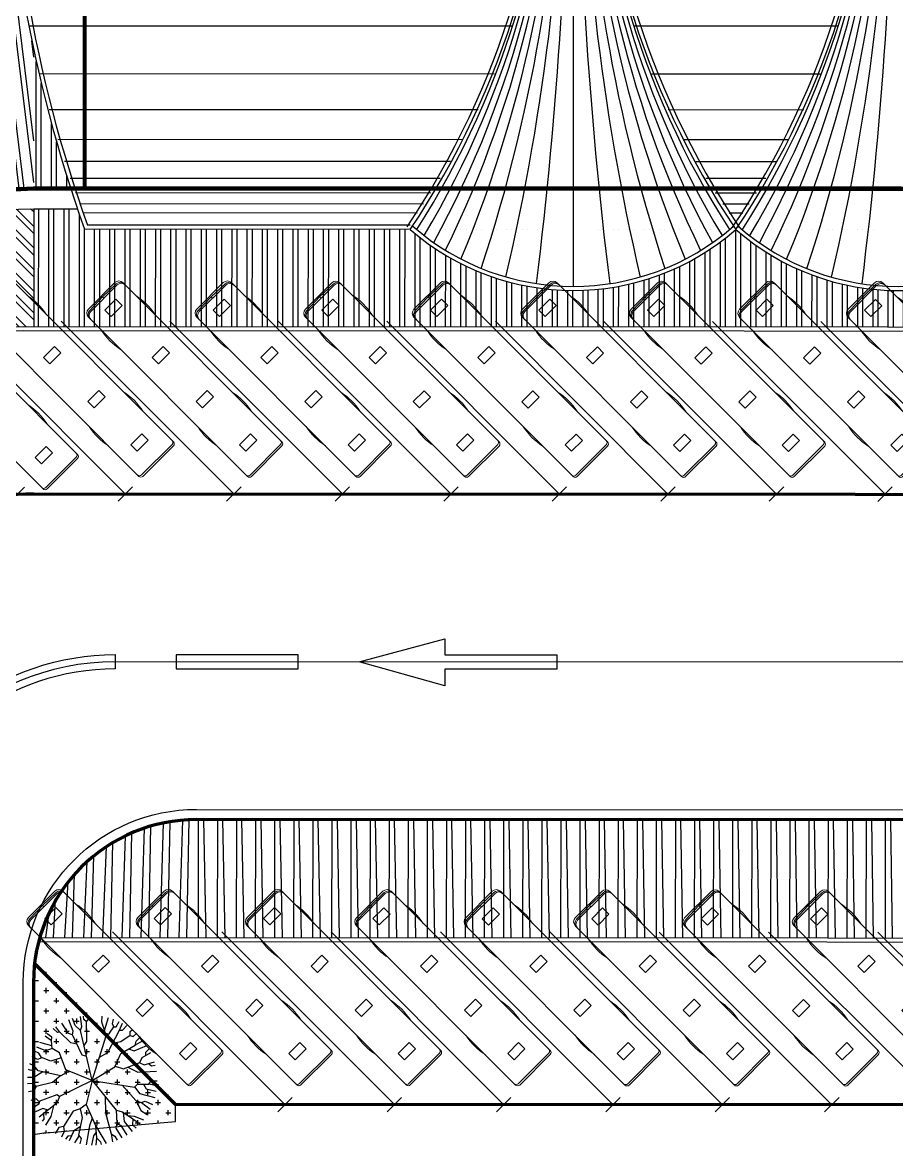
# Model space of a CAD drawing. Header units: millimetres. Extents: x -840588 to 786814, y -467537 to 194195.
# Drawn here: x 28376 to 71319, y -182970 to -127607 of the extents above; entities that cross this region are included whole.
import ezdxf

# ---------------------------------------------------------------- set-up
doc = ezdxf.new("R2010")
doc.units = ezdxf.units.MM
doc.header["$LTSCALE"] = 100
doc.header["$MEASUREMENT"] = 0
for name, color, linetype in [('1gt tim duong', 10, 'Continuous'), ('A-Glaz', 126, 'Continuous'), ('A-tree', 3, 'Continuous'), ('A-Wall', 7, 'Continuous'), ('A-Wall-Patt', 143, 'Continuous'), ('caycay', 96, 'Continuous'), ('ctrinh-mai 1', 16, 'Continuous'), ('ctrinh-mai 2', 24, 'Continuous'), ('gthong-phan lanxe', 9, 'Continuous'), ('gthong-viahe', 5, 'Continuous')]:
    doc.layers.add(name, color=color, linetype=linetype)
for name, color, linetype, lineweight in [('ct-bai xe', 95, 'Continuous', 100), ('ct-phan loxe', 95, 'Continuous', 15), ('ct-xebuyt', 148, 'Continuous', 13), ('ctrinh-chinh', 24, 'Continuous', 100), ('PV_X_Lo', 1, 'Continuous', 9), ('vtchitieu', 7, 'Continuous', 13)]:
    doc.layers.add(name, color=color, linetype=linetype, lineweight=lineweight)

# ---------------------------------------------------------------- blocks, each defined once
blk = doc.blocks.new('ARR-LT-T')
blk.add_lwpolyline([(-4.212694860529155, 1.13272828515619), (-4.212694860412739, 0.3499999998603016), (-9.712694860529155, 0.3500000003259629), (-9.71269486041274, -0.3500000000931323), (-4.212694860412739, -0.3500000000931323), (-4.212694860529155, -1.179037770954892), (0, 0)], close=True)
blk = doc.blocks.new('NGC')
at = {"layer": 'ctrinh-mai 1'}
h = blk.add_hatch(dxfattribs=at)
h.set_pattern_fill('ANSI32', color=256, scale=2.5, angle=45, style=0)
h.set_pattern_definition([(90, (-615851.498811431, -1205293.901811227), (-0.9375, 1.665334536937735e-16), []), (90, (-615851.1863114316, -1205293.589311228), (-0.9375, 1.665334536937735e-16), [])])
edge = h.paths.add_edge_path()
edge.add_arc((-74.49911981122568, -83.00125587265939), 8.00125212481251, 90.00015156528933, 164.0306915008742)
edge.add_line((-82.19159728009254, -80.79993218975142), (111.3999191576149, -80.79996159346774))
edge.add_line((111.3999191576149, -80.79996159346774), (111.4007904075552, -75.00009716139175))
edge.add_line((111.4007904075552, -75.00009716139175), (-74.49914097704459, -75.00000374787487))
at = {"layer": 'A-Wall', "ltscale": 5}
for points in [[(-82.99999104719609, -140.2000029955525), (-82.99997339188121, -82.99738899967633, -0.4141490446907213), (-74.49997536966112, -74.50000521237962), (111.9000263913767, -74.49818648933433)], [(-82.49996748543344, -140.2000029978808), (-82.49997536966112, -83.00000448711216, -0.4142399490899281), (-74.49997536966112, -75.00000352226198), (111.4000263953349, -75.00009695999324)]]:
    blk.add_lwpolyline(points, format="xyb", dxfattribs=at)
at = {"layer": 'A-Wall-Patt', "ltscale": 5}
for points in [[(-74.49914499733131, -75.00000374787487, 0.3419643184393151), (-82.24600476282649, -80.99993218970485), (111.3999376295833, -80.99993218970485), (111.4007904214086, -75.00000008870848), (-74.49997538409662, -75.00000353343785)], [(-74.49914097704459, -75.00000374787487, 0.3347435002210015), (-82.19159728009254, -80.79993218975142), (111.3999191576149, -80.79996159346774), (111.4007904075552, -75.00009716139175), (-74.49914097704459, -75.00000374787487)]]:
    blk.add_lwpolyline(points, format="xyb", dxfattribs=at)
blk = doc.blocks.new('htrgrr')
at = {"ltscale": 10}
for p, q in [((-903.0737704914063, 0), (903.0737704914063, 0)), ((-1180.942622951232, -11161.06557377055), (-1180.942622951232, -277.8688524590107)), ((0, -69.46721311472356), (-903.0737704914063, -92.62295081967022)), ((-903.0737704914063, -162.0901639343938), (903.0737704914063, -162.0901639345102)), ((0, -162.0901639345102), (0, -69.46721311472356)), ((0, -69.46721311472356), (903.0737704914063, -92.62295081967022)), ((1180.942622951232, -277.8688524590107), (1180.942622951232, -11161.06557377055)), ((1042.008196720853, -11207.37704918033), (-1042.008196720853, -11207.37704918033)), ((1042.008196720853, -11300), (-1042.008196720853, -11300))]:
    blk.add_line(p, q, dxfattribs=at)
for points in [[(375.2198343565688, -1027.67339785106), (375.2198343565688, -594.4204250621842), (-375.2198343565688, -594.4204250621842), (-375.2198343565688, -1027.67339785106)], [(375.2198343565688, -4272.293837453122), (375.2198343565688, -3839.040864664246), (-375.2198343565688, -3839.040864664246), (-375.2198343565688, -4272.293837453122)], [(375.2198343565688, -7285.274362727185), (375.2198343565688, -6852.021389938309), (-375.2198343565688, -6852.021389938309), (-375.2198343565688, -7285.274362727185)], [(375.2198343565688, -10244.59532106423), (375.2198343565688, -9811.342348275357), (-375.2198343565688, -9811.342348275357), (-375.2198343565688, -10244.59532106423)]]:
    blk.add_lwpolyline(points, close=True, dxfattribs=at)
for centre, radius, start, end in [((-903.0737704914063, -277.8688524590107), 277.8688524590164, 90, 180), ((903.0737704914063, -277.8688524590107), 277.8688524590164, 0, 90), ((-903.0737704914063, -370.4918032786809), 277.8688524590164, 90, 180), ((-903.0737704914063, -439.9590163934045), 277.8688524590164, 90, 180), ((903.0737704914063, -370.4918032786809), 277.8688524590164, 0, 90), ((903.0737704914063, -439.9590163935209), 277.8688524590164, 0, 90), ((1919.031762295403, -1817.725409836043), 3169.441598360655, 167.9819880926131, 192.0180119073869), ((-1919.031762295403, -1817.725409836043), 3169.441598360655, 347.981988092613, 12.01801190738696), ((1919.031762295403, -8417.110655737692), 3169.441598360655, 167.9819880926131, 192.0180119073869), ((-1919.031762295403, -8417.110655737692), 3169.441598360655, 347.981988092613, 12.01801190738696), ((-1042.008196720853, -11068.44262295077), 138.9344262295082, 180, 270), ((-1042.008196720853, -11161.06557377055), 138.9344262295082, 180, 270), ((1042.008196720853, -11068.44262295077), 138.9344262295082, 270, 0), ((1042.008196720853, -11161.06557377055), 138.9344262295082, 270, 0)]:
    blk.add_arc(centre, radius, start, end, dxfattribs=at)
blk = doc.blocks.new('plxe')
at = {"ltscale": 0.1}
for p, q in [((0, 0), (-8.485282087814994, 8.485282085835934)), ((-0.3535533662652597, -0.353553366381675), (0.3535533661488444, 0.3535533661488444))]:
    blk.add_line(p, q, dxfattribs=at)
blk = doc.blocks.new('CTR NHAGAHANHKHACH')
at = {"layer": 'ctrinh-mai 1'}
h = blk.add_hatch(dxfattribs=at)
h.set_pattern_fill('ANSI32', color=256, scale=2000, angle=90, style=0)
h.set_pattern_definition([(135.0000066701063, (-1403.526437938679, -388.7227437729016), (-0.5303301728177858, -0.5303300493406904), []), (135.0000066701063, (-1403.526437938679, -388.3691904074512), (-0.5303301728177858, -0.5303300493406904), [])])
edge = h.paths.add_edge_path()
edge.add_line((-112.5001788490918, -78.9999942604918), (-107.2001780025894, -78.9999942604918))
edge.add_ellipse((-83.00017404044047, -78.99999426491559), major_axis=(-24.20000396049408, 0.0002830087890295923), ratio=0.9999997671645842, start_angle=270.000671076676, end_angle=360.0006700395386, ccw=False)
edge.add_line((-83.00017447420396, -54.79999593738467), (-82.50017395394389, -54.79999592830427))
edge.add_line((-82.50017395394389, -54.79999592830427), (-82.50017393170856, -48.99999632802792))
edge.add_ellipse((-82.50017393170856, -78.9999942604918), major_axis=(-30.00000490986209, 0.00067176354498145), ratio=0.9999997671693944, start_angle=-89.99871702664363, end_angle=0.001282973953785701)
h = blk.add_hatch(dxfattribs=at)
h.set_pattern_fill('ANSI32', color=256, scale=2000, angle=45, style=0)
h.set_pattern_definition([(90, (-1403.526437938679, -75.527567447396), (-0.7500001229345798, 1.136868298865613e-16), []), (90, (-1403.276437898166, -75.27756746509112), (-0.7500001229345798, 1.136868298865613e-16), [])])
edge = h.paths.add_edge_path()
edge.add_ellipse((56.00012055353727, -40.83338349568658), major_axis=(12.1667434788113, 2.987861429378725e-05), ratio=0.9999997671610449, start_angle=228.8880176338259, end_angle=311.1113155484685, ccw=False)
edge.add_ellipse((40.0001179309329, -40.83336710021831), major_axis=(-12.16674347810469, 0.0001096347944974925), ratio=0.9999997671764076, start_angle=48.88867463092578, end_angle=131.1122405308192, ccw=False)
edge.add_ellipse((24.00011530832853, -40.83335070451722), major_axis=(-12.16674347754656, 0.0001580275278523597), ratio=0.9999997671785295, start_angle=48.88890252097241, end_angle=131.1124684225333, ccw=False)
edge.add_ellipse((8.0001126852585, -40.83333430881612), major_axis=(12.16674347690901, 0.0002101097370829603), ratio=0.9999997671658171, start_angle=228.8872187797133, end_angle=311.1107347871934, ccw=False)
edge.add_ellipse((-7.999892760650255, -40.83333430998027), major_axis=(-12.16674347797067, 0.000114831172031285), ratio=0.9999997671833366, start_angle=48.88864920780179, end_angle=131.1123325415313, ccw=False)
edge.add_ellipse((-23.99989255925175, -40.83330151671544), major_axis=(-12.16674347866065, 3.989530902319162e-05), ratio=0.9999997671667128, start_angle=48.888346212747024, end_angle=131.1118445677784, ccw=False)
edge.add_line((-31.99990326410625, -50.00005865702406), (-31.99992393364664, -50.00007669557817))
edge.add_line((-31.99992393364664, -50.00007669557817), (-31.99991124647204, -50.00009560817853))
edge.add_line((-31.99991124647204, -50.00009560817853), (-31.99992393364664, -50.00007669557817))
edge.add_ellipse((-39.99989518208895, -40.83328512101434), major_axis=(-12.16674347783368, 0.000141886420926299), ratio=0.9999997671730723, start_angle=48.88882650726828, end_angle=131.112263218777, ccw=False)
edge.add_line((-47.99990588740911, -50.0000422608573), (-47.99994043144397, -50.00007240776904))
edge.add_line((-47.99994043144397, -50.00007240776904), (-47.99991386930924, -50.00011200364679))
edge.add_line((-47.99991386930924, -50.00011200364679), (-47.99994043144397, -50.00007240776904))
edge.add_ellipse((-55.99989780492615, -40.83326872461475), major_axis=(12.16674347818109, 0.0001160731674557643), ratio=0.9999997671455912, start_angle=228.8879747133471, end_angle=311.11096170879205, ccw=False)
edge.add_line((-63.99985043494962, -50.00007654749788), (-79.99991995387245, -50.00006417534314))
edge.add_ellipse((-15.87454752076883, -27.00002189050429), major_axis=(-68.12236495586832, 0.6395163977930587), ratio=0.9999997723414148, start_angle=379.37830147853003, end_angle=380.2694090635225, ccw=False)
edge.add_line((-80.34986435214523, -48.99999632802792), (-82.50017393170856, -48.99999632802792))
edge.add_line((-82.50017393170856, -48.99999632802792), (-82.50017395394389, -54.79999592830427))
edge.add_line((-82.50017395394389, -54.79999592830427), (129.2998607627815, -54.79999209148809))
edge.add_line((129.2998607627815, -54.79999209148809), (129.2998607627815, -48.99999632802792))
edge.add_line((129.2998607627815, -48.99999632802792), (96.3500323316548, -48.99999632802792))
edge.add_ellipse((31.87468669109512, -26.999918470392), major_axis=(68.12457917754773, 0.3399446047079783), ratio=0.9999997699547839, start_angle=339.9825190667868, end_angle=340.8735811914609, ccw=False)
edge.add_line((96.00010457169265, -50.00001372862607), (80.00017010397278, -50.00010408833623))
edge.add_line((80.00017010397278, -50.00010408833623), (64.00006959657185, -50.00019444921054))
at = {"layer": 'ctrinh-mai 2'}
h = blk.add_hatch(dxfattribs=at)
h.set_pattern_fill('ANSI32', color=256, scale=2000, angle=232, style=0)
h.set_pattern_definition([(277.000001613645, (-1450.649471285753, -77.16347480681725), (0.7444097357492357, 0.09140200125462898), []), (277.000001613645, (-1450.867140523042, -77.44207866070792), (0.7444097357492357, 0.09140200125462898), [])])
edge = h.paths.add_edge_path()
edge.add_ellipse((-15.87454752076883, -27.00002189050429), major_axis=(68.12536194767496, 0.02530742787690782), ratio=0.9999997667477348, start_angle=189.444681098253, end_angle=192.0274749543831)
edge.add_line((-82.49913355021272, -41.22078218520619), (-82.49913355021272, -47.99999257712625))
edge.add_ellipse((-82.49811135116033, -78.99999042367563), major_axis=(-31.00000507967393, 0.0002637905986685655), ratio=0.9999997671808825, start_angle=-89.99762316890586, end_angle=-74.99769531522932)
edge.add_line((-90.52245272393338, -49.05654634907842), (-93.0588796158554, -39.59047385537997))
edge.add_ellipse((-82.49811135116033, -78.99999042367563), major_axis=(40.80000668870225, 4.672643194462046e-05), ratio=0.9999997671406801, start_angle=90.80627480689412, end_angle=105.0013148039422, ccw=False)
h = blk.add_hatch(dxfattribs=at)
h.set_pattern_fill('ANSI32', color=256, scale=2000, angle=45, style=0)
h.set_pattern_definition([(90, (-1450.649471285753, -77.16347480681725), (-0.7500001229345798, 1.136868298865613e-16), []), (90, (-1450.399471245124, -76.91347482427955), (-0.7500001229345798, 1.136868298865613e-16), [])])
edge = h.paths.add_edge_path()
edge.add_ellipse((-15.87454752076883, -27.00002189050429), major_axis=(68.12536546702115, 0.01268874046101941), ratio=0.9999997670238528, start_angle=192.0380877045345, end_angle=197.9434201922377)
edge.add_line((-80.6824683919549, -47.99999256012961), (-82.49913355021272, -47.99999256012961))
edge.add_line((-82.49913355021272, -47.99999256012961), (-82.49913355021272, -41.22078218520619))
at = {"layer": 'A-Glaz'}
blk.add_line((-79.75017346232198, -47.94999611470848), (-0.0005374584579840302, -47.94999616849236), dxfattribs=at)
blk.add_lwpolyline([(-0.0005374584579840302, -47.99999616504647), (-79.75017346232198, -47.99999611126259), (-79.75017346232198, -47.89999611815438), (-0.0005374584579840302, -47.89999617193826)], close=True, dxfattribs=at)
at = {"layer": 'A-Wall', "ltscale": 5}
for p, q in [((-63.99992178694811, -49.80007656128146), (-79.86378861812409, -49.800064294599)), ((-63.99992194154765, -50.00007654749788), (-79.99991995387245, -50.00006417534314))]:
    blk.add_line(p, q, dxfattribs=at)
blk.add_lwpolyline([(99.02244949119631, -38.49999394617043), (129.499860795564, -38.49999342462979), (129.499860795564, -54.99999207421206), (-83.00017447059508, -54.99999592360109, 0.4142135570674535), (-107.0001779698068, -78.9999942604918), (-107.0001779698068, -198.4999864439014), (-123.5001806743676, -198.4999867260922), (-123.5001807779772, -81.9999669068493)], format="xyb", dxfattribs=at)
for centre, radius, start, end in [((-15.87454752076883, -27.00002189050429), 68.12536664949774, 160.2684318126531, 199.7315408209887), ((-15.79777200974058, -27.00002040714025), 68.0021421276866, 160.4102052591953, 199.5897947408047), ((-55.99989780492615, -40.83326872461475), 12.16674347865907, 228.8881490435185, 311.1117329993923), ((-55.99989780492615, -40.83326872461475), 11.96674344587651, 228.8881490435185, 311.1117329993923), ((-39.99989518208895, -40.83328512101434), 12.16674347865907, 228.8881490435185, 311.1117329993923), ((-39.99989518208895, -40.83328512101434), 11.96674344587651, 228.8881490435185, 311.1117329993923)]:
    blk.add_arc(centre, radius, start, end, dxfattribs=at)
at = {"layer": 'A-Wall-Patt'}
blk.add_line((-55.99990793224424, -1.200029495405033), (-55.99990979349241, -52.8001405550167), dxfattribs=at)
blk.add_lwpolyline([(98.98788969183806, -38.69999393285252), (129.2998607627815, -38.69999341433868), (129.2998607627815, -54.79999209148809), (-83.00017447420396, -54.79999593738467, 0.4142135570674561), (-107.2001780025894, -78.9999942604918), (-107.2001780025894, -198.2999864611775), (-123.300180641585, -198.2999867366161), (-123.300180641585, -82.19996699434705), (-121.8001594383968, -82.19996699434705), (-121.8001594383968, -68.04228891991079)], format="xyb", dxfattribs=at)
at = {"layer": 'A-Wall-Patt', "ltscale": 5}
blk.add_lwpolyline([(-82.49915175477508, -47.99999256012961, 0.4142110528341972), (-113.4991568349069, -78.99972481233999), (-113.4991568349069, -78.99972481233999), (-113.5001790130045, -198.3000002924819), (-112.5001788490918, -198.2999986161012), (-112.5001788490918, -78.99999426607974, -0.4142135624275847), (-82.50017393170856, -48.99999632802792), (-80.34986435214523, -48.99999632802792)], format="xyb", dxfattribs=at)
blk.add_lwpolyline([(-80.6824683919549, -47.99999256012961), (-82.49915175477508, -47.99999256012961)], dxfattribs=at)
blk.add_lwpolyline([(-80.6824683919549, -47.99999256012961), (-82.49915175477508, -47.99999256012961)], dxfattribs=at)
at = {"layer": 'A-Wall-Patt'}
for centre, radius, start, end in [((-98.28748630301561, -27.00008363788947), 41.08757736474461, 326.1610257730148, 33.83897422698514), ((-98.2858442744473, -27.00008363788947), 41.28593536895178, 326.1450754072538, 33.85490979674184), ((-13.71398439293262, -27.0000613653101), 41.28592418448938, 146.1450458189609, 213.8549245927462), ((-13.71234236529563, -27.0000613653101), 41.08756617934939, 146.160992466331, 213.8389742269851), ((-82.28748368017841, -27.00006724125706), 41.08757736474461, 326.1610257730148, 33.83897422698514), ((-82.2858416516101, -27.00006724125706), 41.28593536895102, 326.1450754072538, 33.85490979674184)]:
    blk.add_arc(centre, radius, start, end, dxfattribs=at)
at = {"layer": 'ctrinh-mai 1'}
for p, q in [((-58.98994151130319, -40.01738722249866), (-82.72357918974012, -40.01741084875539)), ((-42.98993888846599, -40.01738784811459), (-53.00983867899049, -40.01739782257937)), ((-59.86980084492825, -42.36777240782976), (-82.2080796736991, -42.36779464501888)), ((-43.86979822209105, -42.3677730334457), (-52.12996868474875, -42.36778125632554)), ((-60.66131201607641, -44.13056142791174), (-81.75225891009904, -44.13058242341504)), ((-44.66130939323921, -44.13056205352768), (-51.33844912180211, -44.13056870060973)), ((-61.4140176869696, -45.59955237060785), (-81.32591981056612, -45.59957219241187)), ((-45.4140150641324, -45.59955299622379), (-50.58573612372857, -45.59955814457498)), ((-62.02158358984161, -46.67320456891321), (-80.9869760191068, -46.67322344845161)), ((-46.02158096700441, -46.67320519452915), (-49.97816463024355, -46.67320913332514)), ((-62.52539372094907, -47.50122491410002), (-80.70949669950642, -47.50124301575124)), ((-46.52539109811187, -47.50122553971596), (-49.47435002715793, -47.50122847524472)), ((-62.98568699951284, -48.215033066459), (-80.458869684604, -48.2150504605379)), ((-46.98568437667564, -48.21503369207494), (-49.01405276532751, -48.21503571118228)), ((-82.50017393170856, -48.99999632802792), (-82.50017395394389, -54.79999592830427)), ((-63.35234496602789, -48.75752533366904), (-80.2612244405318, -48.75754216592759)), ((-63.66165205580182, -49.19866477884352), (-80.09588745073415, -49.1986811386887)), ((-47.35234234319068, -48.75752595928498), (-48.64739168260712, -48.75752724846825)), ((-47.66164943296462, -49.19866540445946), (-48.33808199665509, -49.19866607780568))]:
    blk.add_line(p, q, dxfattribs=at)
for centre, radius, start, end in [((152.0763868946815, -27.00000686920248), 207.8666686997702, 172.9079765427369, 187.0920226373833), ((55.69110155198723, -27.00000345730223), 111.3127568715438, 166.8435091061517, 193.1564893730057), ((24.05780042498372, -27.00000545592047), 79.54627806755582, 161.74627173705, 198.2537155924842), ((8.197106463601813, -27.00000441796146), 63.58139995746567, 157.3773136004535, 202.622671527261), ((-0.6144971395842731, -27.00000387430191), 54.67849909471922, 153.9331753814277, 206.0668097091487), ((-5.901603179052472, -27.00000357162207), 49.29262250583042, 151.3325030329366, 208.6674820542986), ((-9.725661730510183, -27.00000336696394), 45.39384682653359, 149.1141806198592, 210.8858193801408), ((-12.40113300038502, -27.00000323518179), 42.65337291763785, 147.3560029501364, 212.6439970498636)]:
    blk.add_arc(centre, radius, start, end, dxfattribs=at)
at = {"layer": 'ctrinh-mai 2'}
blk.add_lwpolyline([(-121.8001594383968, -78.9999949329067), (-113.4991568372352, -78.99999479064718), (-113.4991568349069, -78.99972481233999, -0.4142110528315266), (-82.49915175477508, -47.99999256012961), (-80.6824683919549, -47.99999256012961)], format="xyb", dxfattribs=at)
for centre, radius, start, end in [((-264.0762157540303, -26.9998951384332), 207.8666686997661, 352.9079500600616, 7.091996154707958), ((-248.0762131311931, -26.99989576404914), 207.8666686997675, 352.9079500600616, 7.091996154707958), ((-136.0576292843325, -26.99996239691973), 79.5462780675546, 341.7462569720801, 18.25370084436168), ((-167.690930411336, -26.99994344031438), 111.3127568715424, 346.8434831318797, 13.15646338422535), ((-120.0576266614953, -26.99996302253567), 79.5462780675546, 341.7462569720801, 18.25370084436168), ((-151.6909277884988, -26.99994406593032), 111.3127568715433, 346.8434831318797, 13.15646338422535), ((-120.1969353229506, -26.99996985285543), 63.58139995746487, 337.3772987158541, 22.62264432964488), ((-104.1969327001134, -26.99997047847137), 63.58139995746487, 337.3772987158541, 22.62264432964488), ((-111.3853317197645, -26.99997402308509), 54.67849909471766, 333.93316045709, 26.06678281375371), ((-95.38532909692731, -26.99997464870103), 54.6784990947185, 333.93316045709, 26.06678281375371), ((-102.2741671288386, -26.9999783844687), 45.39384682653277, 329.1141623240839, 30.88578963034018), ((-106.0982256802963, -26.99997654673643), 49.2926225058298, 331.3324881318768, 28.66746395924032), ((-86.2741645060014, -26.99997901008464), 45.39384682653277, 329.1141623240839, 30.88578963034018), ((-90.09822305757552, -26.99997717235237), 49.29262250582899, 331.3324881318768, 28.66746395924032), ((-99.59869585896377, -26.9999796806369), 42.65337291763693, 327.3559845252107, 32.64396739020358), ((-83.59869323612656, -26.99998030625284), 42.65337291763693, 327.3559845252107, 32.64396739020358)]:
    blk.add_arc(centre, radius, start, end, dxfattribs=at)
blk = doc.blocks.new('A$C537F0C63')
at = {"layer": 'caycay'}
for p, q in [((3.910690972326847, 11.37062830588184), (3.788839569944685, 11.81686011959391)), ((4.712688563198753, 10.80137484274019), (4.265887160996499, 11.99052643422328)), ((4.906208114261972, 11.58543264324908), (4.852080984670465, 12.1454581428552)), ((6.159981289129064, 11.93632074141715), (6.202302373265411, 12.27858844433285)), ((6.353129947037814, 11.71136866716915), (6.159981289129064, 11.93632074141715)), ((6.353129947037814, 11.71136866716915), (6.605483960749552, 11.93623077391385)), ((6.605483960749552, 11.93623077391385), (6.617402898351429, 12.259334795428)), ((6.826178093167982, 11.29693891192437), (6.890286666319298, 12.23129105439875)), ((7.441234408583114, 11.42699881628141), (7.651727496751846, 12.08642798159781)), ((7.68363426896758, 10.90806475621866), (8.019816777752567, 11.97964079065423)), ((2.272467924871307, 10.54832825371341), (2.042717878081021, 10.72445268446245)), ((3.003826198455499, 10.71583942823054), (2.568862697771692, 11.14364282684619)), ((3.269952949845901, 10.73353164103173), (2.956771443390608, 11.39790803732103)), ((3.269952949845901, 10.73353164103173), (3.003826198455499, 10.71583942823054)), ((4.50370063718583, 8.70506324478265), (3.269952949845901, 10.73353164103173)), ((3.573577700022724, 11.08070473705084), (3.272457403527369, 11.57568824168993)), ((3.810128005825391, 11.09643069598314), (3.573577700022724, 11.08070473705084)), ((3.810128005825391, 11.09643069598314), (3.910690972326847, 11.37062830588184)), ((4.235841180721764, 10.50048805131519), (3.810128005825391, 11.09643069598314)), ((4.577421300939022, 10.28284407086176), (4.712688563198753, 10.80137484274019)), ((4.700099824054632, 10.83487223221164), (4.906208114261972, 11.58543264324908)), ((6.125898059370229, 6.139521315279126), (6.970036149243242, 10.92007571294744)), ((6.447514687970397, 9.84495994712779), (6.353129947037814, 11.71136866716915)), ((6.970036149243242, 10.92007571294744), (6.826178093167982, 11.29693891192437)), ((6.970036149243242, 10.92007571294744), (7.441234408583114, 11.42699881628141)), ((7.76638461697803, 10.55685856171476), (7.68363426896758, 10.90806475621866)), ((7.76638461697803, 10.55685856171476), (8.113333231842262, 10.69883864084841)), ((7.965382829468581, 9.797246468468074), (8.933407776050444, 10.87226001470481)), ((8.113333231842262, 10.69883864084841), (8.712313031195663, 11.70768604843033)), ((8.933407776050444, 10.87226001470481), (9.272947348141315, 11.41112699440055)), ((8.933407776050444, 10.87226001470481), (9.171925964052207, 10.85838502353727)), ((9.171925964052207, 10.85838502353727), (9.537986088387697, 11.24360011898898)), ((9.733678942880942, 10.44985240105962), (10.13871553562058, 10.78615722681207)), ((1.920139873705921, 9.225739964920649), (1.087115961723612, 9.647311538588838)), ((1.76967368680198, 9.623145921275864), (1.343038968556357, 9.988975225947797)), ((2.008257406407211, 10.05514116568156), (1.666088850062806, 10.35901247844595)), ((1.883955297300417, 9.24431646832818), (1.76967368680198, 9.623145921275864)), ((2.310344671936036, 10.1849830326064), (2.008257406407211, 10.05514116568156)), ((2.296077634156973, 10.19319036591696), (2.272467924871307, 10.54832825371341)), ((3.222511420288356, 9.660279909650853), (2.296077634156973, 10.19319036591696)), ((3.993460937123018, 9.543984048803395), (3.222511420288356, 9.660279909650853)), ((4.592421611992904, 10.24268936957378), (4.235841180721764, 10.50048805131519)), ((6.125898059370229, 6.139521315279126), (4.577421300939022, 10.28284407086176)), ((6.717420145090728, 9.489459469132271), (6.447514687970397, 9.84495994712779)), ((6.948042777010414, 8.570320168466424), (7.76638461697803, 10.55685856171476)), ((7.392351211692585, 9.648875252361904), (7.965382829468581, 9.797246468468074)), ((9.786865097747068, 10.09668076723392), (9.733678942880942, 10.44985240105962)), ((9.745379681935447, 9.38050785887026), (9.786865097747068, 10.09668076723392)), ((9.759203255198372, 9.619244142235402), (10.88575250038048, 10.01737219720235)), ((9.786865097747068, 10.09668076723392), (10.35685576614924, 10.5884511891054)), ((0.9218848354175861, 8.526406249260617), (0.5914981488203921, 8.797440291094972)), ((2.008086131005257, 8.717519836023712), (0.7635036424217105, 9.129316388596635)), ((3.267708861298161, 8.533747915149434), (1.883955297300417, 9.24431646832818)), ((2.5351559760893, 8.909919010715385), (2.008086131005257, 8.717519836023712)), ((5.316408449507435, 8.305498213470855), (4.50370063718583, 8.70506324478265)), ((6.527199968382774, 8.412167402177147), (6.948042777010414, 8.570320168466424)), ((8.578119715861249, 7.281614840641851), (9.092822924165375, 8.921003827472305)), ((9.092822924165375, 8.921003827472305), (9.745379681935447, 9.38050785887026)), ((9.745379681935447, 9.38050785887026), (10.35249974897306, 9.183089075660973)), ((9.944313991869421, 8.175001025898382), (10.80974500087541, 8.559510920527828)), ((10.35249974897306, 9.183089075660973), (11.20201209581137, 9.59306054910121)), ((10.79366673980257, 8.552387381641893), (11.20595707066968, 8.407509828190086)), ((10.80974500087541, 8.559510920527828), (11.04832709143011, 8.991530669089116)), ((11.04832709143011, 8.991530669089116), (11.44374410946693, 9.207825855861302)), ((11.20595707066968, 8.407509828190086), (11.70062178621083, 8.711759320220153)), ((1.12084364940165, 7.320901045324717), (0.1511815814883448, 7.552586191002774)), ((1.280611972542829, 8.044912836274307), (0.444487546075834, 8.466659778718167)), ((0.9357337090696092, 8.218872061683214), (0.9218848354175861, 8.526406249260617)), ((1.541375211712875, 7.549264594850683), (1.12084364940165, 7.320901045324717)), ((1.521030883770436, 7.555591163691133), (1.280611972542829, 8.044912836274307)), ((3.097987199351337, 7.065927705370996), (1.521030883770436, 7.555591163691133)), ((3.914115354094974, 7.298525660517043), (3.267708861298161, 8.533747915149434)), ((8.94424461397648, 8.447760988721711), (9.944313991869421, 8.175001025898382)), ((11.18806748264615, 7.336222721740342), (11.54099752982074, 7.835271000905777)), ((11.33254625860354, 7.540524095533328), (11.89576276779189, 7.413002362918633)), ((11.54099752982074, 7.835271000905777), (11.95948603860597, 8.053456869412912)), ((11.89576276779189, 7.413002362918633), (12.11310363743178, 7.4986918541872)), ((1.757476259455871, 6.679553776459215), (0.00855774800220388, 6.661205396139849)), ((0.4466466944213607, 7.186909447627841), (0.08666564667146304, 7.2448509023925)), ((0.7097976248769555, 7.419110072511103), (0.4466466944213607, 7.186909447627841)), ((2.703754449681583, 7.188340914177388), (1.757476259455871, 6.679553776459215)), ((3.884867362274235, 7.354371150599036), (3.097987199351337, 7.065927705370996)), ((6.125898059370229, 6.139521315279126), (3.914115354094974, 7.298525660517043)), ((6.125898059370229, 6.139521315279126), (8.578119715861249, 7.281614840641851)), ((8.279060999553622, 7.142313947006187), (9.0886019582249, 6.750771228889789)), ((9.075402950122225, 6.757166716884967), (9.900688603102026, 6.150819989943557)), ((9.0886019582249, 6.750771228889789), (11.18806748264615, 7.336222721740342)), ((10.77352595946286, 7.220637597380119), (11.64532254343067, 6.712682137225784)), ((11.64532254343067, 6.712682137225784), (12.23443119234435, 6.755833524115587)), ((0.5706603464168438, 5.768348654561123), (-1.699427230050787e-06, 5.730386201154033)), ((0.7806298194373085, 5.506956316930882), (0.04189879572368227, 5.315400935116486)), ((0.7973220304920687, 5.486148682266503), (0.5706603464168438, 5.768348654561123)), ((1.863759347223095, 5.527326392111718), (0.7973220304920687, 5.486148682266503)), ((1.301357276712224, 5.505615774418402), (1.063396316407307, 5.057959221958299)), ((2.179125049486174, 5.25103580450741), (1.863759347223095, 5.527326392111718)), ((3.339595652047137, 5.512285084278119), (2.113923366072413, 3.99826194187699)), ((6.125898059370229, 6.139521315279126), (2.179125049486174, 5.25103580450741)), ((6.125898059370229, 6.139521315279126), (4.039744528603478, 3.175083687405277)), ((6.125898059370229, 6.139521315279126), (9.309124815248651, 4.773858037136961)), ((6.125898059370229, 6.139521315279126), (6.842971201978798, 3.89649221743457)), ((9.900688603102026, 6.150819989943557), (11.46386237296974, 5.868288854795537)), ((11.46386237296974, 5.868288854795537), (11.83055046181835, 6.160203181647375)), ((11.46386237296974, 5.868288854795537), (11.72795570972085, 5.469711782065133)), ((11.72795570972085, 5.469711782065133), (12.21933158095999, 5.388423248077743)), ((11.83055046181835, 6.160203181647375), (12.26543294043586, 6.154373944329564)), ((1.063396316407307, 5.057959221958299), (0.1397583337929973, 4.775609911099309)), ((1.715808944849414, 4.625734219735023), (0.307439249689196, 4.179975674378511)), ((2.147618291040999, 5.278660692089034), (1.715808944849414, 4.625734219735023)), ((4.993965494963049, 4.531040710644447), (5.060837633816845, 3.005173691082746)), ((9.309124815248651, 4.773858037136961), (9.56344752651421, 4.969106941811333)), ((9.309124815248651, 4.773858037136961), (9.616567334425781, 4.170077324375598)), ((9.56344752651421, 4.969106941811333), (11.29217119894747, 4.430094099112466)), ((11.22320598487931, 4.451586098773987), (11.30987888816526, 4.16373455730718)), ((11.29217119894747, 4.430094099112466), (11.5425597731919, 4.68452039962358)), ((11.5425597731919, 4.68452039962358), (12.06343262891096, 4.577516196506622)), ((1.230773230763589, 3.880098522535263), (0.5654086178583384, 3.53661498738802)), ((1.603983964610961, 3.791791144500166), (0.7979776640349883, 3.08873558965206)), ((1.623038097397512, 3.787286263777787), (1.230773230763589, 3.880098522535263)), ((2.113923366072413, 3.99826194187699), (1.623038097397512, 3.787286263777787)), ((2.086705644269387, 3.98654600703594), (1.703781163858366, 3.019787908731814)), ((6.842971201978798, 3.89649221743457), (6.058139944627328, 1.852742682112876)), ((6.842971201978798, 3.89649221743457), (7.432333557888342, 3.519514546744176)), ((7.432333557888342, 3.519514546744176), (7.280434323314694, 2.677135711990559)), ((7.432333557888342, 3.519514546744176), (8.098582012036786, 3.326026642433135)), ((8.098582012036786, 3.326026642433135), (9.111636380646814, 1.936837856093916)), ((9.616567334425781, 4.170077324375598), (11.35931998142405, 2.929313197353622)), ((9.93769863442867, 3.941450450896809), (10.23341044859262, 2.932877378403646)), ((10.47633774106362, 3.557950291473389), (10.95106070157999, 3.753440934466198)), ((10.9181057199894, 3.243447097807802), (10.92924841445711, 2.741344290425332)), ((10.95106070157999, 3.753440934466198), (11.66045975862653, 3.481945362666011)), ((11.30987888816526, 4.16373455730718), (11.83210555871847, 3.873839490315731)), ((1.703781163858366, 3.019787908731814), (1.11193678613563, 2.596291564444982)), ((2.360128743846872, 2.528373258541251), (1.492859571077133, 2.110982061632967)), ((2.496129963798012, 2.269877917915437), (1.822411499113514, 1.760689831018681)), ((2.952599385069334, 2.620357636184053), (2.360128743846872, 2.528373258541251)), ((3.428623164742021, 2.985834134982724), (2.496129963798012, 2.269877917915437)), ((2.496129963798012, 2.269877917915437), (2.56307497484886, 1.709560079856601)), ((3.369906157186051, 2.940729452180676), (3.339813401926222, 2.088173656051367)), ((4.039744528603478, 3.175083687405277), (3.428623164742021, 2.985834134982724)), ((4.039744528603478, 3.175083687405277), (4.031693542077846, 1.955804082903342)), ((5.060837633816845, 3.005173691082746), (4.630837960547069, 0.98501350143124)), ((6.328418276112643, 2.556572256453364), (6.621925523577374, 1.860491597191867)), ((7.280434323314694, 2.677135711990559), (7.715867288097797, 1.041460912816547)), ((10.23341044859262, 2.932877378403646), (10.78588893792767, 2.142211417256476)), ((10.92924841445711, 2.741344290425332), (11.10547083382698, 2.548124503166036)), ((2.56307497484886, 1.709560079856601), (2.246554855188151, 1.380875038601516)), ((3.339813401926222, 2.088173656051367), (2.637745125197398, 1.087092649082479)), ((3.661068871806492, 1.723103908010671), (3.151986367873178, 0.7683009200591187)), ((4.151889424236288, 1.488197098566161), (3.632459803578968, 0.5291005140024936)), ((4.031693542077846, 1.955804082903342), (3.661068871806492, 1.723103908010671)), ((4.029956023412524, 1.954728688528121), (4.151889424236288, 1.488197098566161)), ((6.058139944627328, 1.852742682112876), (5.148106664306397, 0.07830981133520254)), ((6.058139944627328, 1.852742682112876), (6.046166258151061, 0.6926535401726142)), ((6.051426148278551, 1.202184490222862), (6.300487340380641, 0.8879269488934369)), ((6.621925523577374, 1.860491597191867), (7.04603830007909, 0.06930147462480818)), ((7.510773716396216, 1.811866424770415), (8.13382774245838, 1.455661724790843)), ((8.13382774245838, 1.455661724790843), (8.63363335412214, 0.5354539643340104)), ((9.111636380646814, 1.936837856093916), (9.05441034496107, 1.457435791671742)), ((9.05441034496107, 1.457435791671742), (9.356284565004898, 0.9185323608435283)), ((9.108831235360412, 1.913318816441461), (9.563043515889149, 1.847932786524325)), ((9.563043515889149, 1.847932786524325), (9.928087916650838, 1.318988235496363)), ((4.291746997165319, 0.7246533119759988), (4.111621739852126, 0.339800697278406)), ((4.630837960547069, 0.98501350143124), (4.291746997165319, 0.7246533119759988)), ((4.630837960547069, 0.98501350143124), (4.553144487388636, 0.2048409433373308)), ((5.687346443359274, 0.2823844214362907), (5.63783512871305, 0.01939518188373768)), ((6.046166258151061, 0.6926535401726142), (5.687346443359274, 0.2823844214362907)), ((6.032371784920542, 0.6769075088304817), (6.148760987558489, 2.060398401226848e-06)), ((6.300487340380641, 0.8879269488934369), (6.566832978940511, 0.01583402863980155)), ((7.715867288097797, 1.041460912816547), (7.500958808541327, 0.7001980161367101)), ((7.500958808541327, 0.7001980161367101), (7.660945140349213, 0.1949458228082221)), ((7.68101589476646, 0.9861165687689208), (8.13231261911642, 0.3370629204364377)), ((8.374018521320977, 1.013457626351737), (8.758654683351779, 0.9918956518486084)), ((8.758654683351779, 0.9918956518486084), (8.994797214174469, 0.7114704464074748))]:
    blk.add_line(p, q, dxfattribs=at)

msp = doc.modelspace()

# ---------------------------------------------------------------- hatches: boundary and pattern name
at = {"layer": 'A-tree'}
h = msp.add_hatch(dxfattribs=at)
h.set_pattern_fill('CROSS', color=256, scale=2000.000000000001, angle=-0.02274081717208486, style=0)
h.set_pattern_definition([(359.9772591828279, (-616218387.063027, -1205141167.613114), (500.1984116790877, 499.8015095552614), [250.0000000000001, -750.0000000000002]), (89.97725918282791, (-616218262.1126497, -1205141292.662717), (-499.8015095552612, 500.1984116790877), [250.0000000000001, -750.0000000000002])])
edge = h.paths.add_edge_path(flags=0)
edge.add_ellipse((36913.68829200821, -174763.5734484547), major_axis=(5658.844478694774, 5654.354245740101), ratio=0.99999999963736, start_angle=128.3111893397071, end_angle=135.002584318603)
edge.add_line((28914.04863704661, -174760.7591984321), (28911.08587588928, -182228.0662686079))
edge.add_ellipse((30906.61598227229, -195579.7651585549), major_axis=(-9542.152057874373, 9549.729666875619), ratio=0.9999999981695592, start_angle=319.99999995838806, end_angle=323.52318292291875, ccw=False)
edge.add_line((29735.35132294948, -182130.6706630201), (35897.92360495535, -181593.9800246832))
edge.add_line((35897.92360495531, -181593.9800246833), (35898.250475973, -180763.5321651506))
edge.add_line((35898.25047597302, -180763.5321651506), (28968.86881810697, -173828.6477525307))

# ---------------------------------------------------------------- linework, layer by layer
at = {"layer": '1gt tim duong', "ltscale": 3}
msp.add_lwpolyline([(246454.400027983, -66847.09196117643), (246425.0209092669, -147097.086621485, -0.4142135623730961), (234420.2590289689, -159092.3228508112), (32920.27490432195, -159012.3470728619, 0.4142064932108432), (20915.51314247041, -171007.2936739302), (20874.94589450124, -267257.574719803, 0.4140742080502406), (32872.54742032308, -279262.3376010582), (45761.38681335116, -279267.4536820689)], format="xyb", dxfattribs=at)
at = {"layer": 'A-tree'}
for p, q in [((35898.25047620585, -180763.5321651507), (28968.86881822349, -173828.6477522978)), ((28914.0486371631, -174760.7591981992), (28911.08587600579, -182228.0662683751)), ((35897.92360495542, -181593.9800244504), (35898.25047620585, -180763.5321651507)), ((29735.35132294957, -182130.6706627873), (35897.92360495542, -181593.9800244504))]:
    msp.add_line(p, q, dxfattribs=at)
msp.add_arc((36913.68829165887, -174763.5734486874), 7999.640149539706, 173.2884485259814, 179.9798435022821, dxfattribs=at)
at = {"layer": 'A-tree', "extrusion": (0, 0, -1)}
msp.add_arc((-30906.61598122446, -195579.7651587873), 13500.0001355547, 81.49955785263755, 85.02274081427218, dxfattribs=at)
at = {"layer": 'ct-bai xe'}
msp.add_lwpolyline([(12874.80420931474, -275754.3992729884), (12918.05516783909, -166754.4163890365, -0.414213588360738), (28924.40408937953, -150760.7664109783), (230757.7167792653, -150840.8710926167)], format="xyb", dxfattribs=at)
msp.add_lwpolyline([(222811.6537162439, -180837.7187524283), (35898.25329524733, -180763.5349867802), (28968.86881833991, -173828.6477522979)], dxfattribs=at)
at = {"layer": 'ctrinh-chinh', "const_width": 200.0000000000001}
msp.add_lwpolyline([(159196.37608302, -93827.58881637179), (159196.9773909427, -92312.58589946), (183696.9849625365, -92322.31000526485), (183694.3955829653, -98822.30943596024), (207443.8362634695, -98831.76767112825), (207429.4890560776, -135831.7952111602), (31429.50399045181, -135761.7641162959), (31444.19710237486, -98761.86649429658), (39194.40660407517, -98764.95616948773), (39196.98701604681, -92264.9576446696), (63696.98505462342, -92274.68174669078), (63696.38975061705, -93774.5577205073), (159196.3820874664, -93812.46053799288)], dxfattribs=at)
msp.add_lwpolyline([(-2082.798333568903, -166748.4530510591), (-2082.798333568903, -166748.4530510591, -0.4141902830902783), (28930.52539091284, -135760.7560275298), (31429.50399056822, -135761.764116296), (31434.86253984358, -122261.7521387012), (-10565.14874877909, -122245.0835328904), (-10629.63153928591, -284743.6209818143), (-2129.621237556929, -284747.4920445436), (-2082.798333568903, -166748.4530510591)], format="xyb", dxfattribs=at)
at = {"layer": 'ctrinh-chinh'}
msp.add_lwpolyline([(31434.86117254573, -122261.7521381585), (-10565.14874826741, -122245.0822437072), (-10570.50692792185, -135745.0836565246), (31429.5029928913, -135761.7535509759)], close=True, dxfattribs=at)
at = {"layer": 'ctrinh-chinh', "ltscale": 5}
msp.add_lwpolyline([(28914.03830911912, -174760.3981969107), (28908.49398239602, -188760.8050745065), (222808.4784787227, -188837.7698493518), (222817.2146059964, -166837.7180128193), (36916.85290376567, -166763.9337504788, 0.198912383078402), (31259.32325284552, -169104.729143569, 0.1989123516830023), (28914.03830911912, -174760.3981969107, 1.00000000005821)], format="xyb", dxfattribs=at)
at = {"layer": 'gthong-phan lanxe', "ltscale": 8}
msp.add_lwpolyline([(25383.70654376222, -161224.557840219, -0.1655593468479868), (32920.41394614143, -158662.0203574772), (32920.13611465467, -159362.0203025275, 0.1655593468405447), (25810.61050857812, -161779.3127456268), (25383.70654376231, -161224.5578399861)], format="xyb", dxfattribs=at)
msp.add_lwpolyline([(35920.13587835763, -159363.2110091318), (41920.13540576372, -159365.5924218748), (41920.41323725038, -158665.5924770574), (35920.41370984427, -158663.2110643144)], close=True, dxfattribs=at)
at = {"layer": 'gthong-viahe', "ltscale": 5}
msp.add_lwpolyline([(28968.86881822349, -173828.6477522978, 0.02920501755167522), (28914.04863693019, -174760.7591984319), (28911.08587588927, -182228.0662686078, -0.01537399691730927), (29735.35132062108, -182130.6706632519), (35897.92360472248, -181593.9800246831), (35898.25321006522, -180763.5349012975)], format="xyb", close=True, dxfattribs=at)
at = {"layer": 'PV_X_Lo', "ltscale": 5}
msp.add_lwpolyline([(251929.5361485003, -135849.3071424665, 200.0000000000001, 200.0000000000001, 0), (251948.9843734553, -86849.257495643, 200.0000000000001, 200.0000000000001, 0), (-10546.99387151649, -86745.07227617553, 200.0000000000001, 200.0000000000001, 0), (-10566.44278478597, -135745.0684161443, 0, 0, 0), (251929.5361485003, -135849.3071424665, 0, 0, 0)], format="xyseb", dxfattribs=at)
msp.add_lwpolyline([(-10570.50687050638, -135745.1006112762, 0, 0, 0), (251429.4857077053, -135849.1255250493, 200.0000000000001, 200.0000000000001, 0), (251930.3406639612, -135849.3412711209, 200.0000000000001, 200.0000000000001, 0), (251909.3035764846, -188849.2838388155, 0, 0, 0), (28908.49398239602, -188760.8050745065, 0, 0, 0), (28871.41829101825, -284260.7500107553, 200.0000000000001, 200.0000000000001, 0), (28871.20244552271, -284760.7344362934, 200.0000000000001, 200.0000000000001, 0), (-10629.66267503871, -284745.0564577992, 200.0000000000001, 200.0000000000001, 0)], format="xyseb", close=True, dxfattribs=at)

# ---------------------------------------------------------------- block references
at = {"layer": 'A-Wall-Patt', "xscale": 1000.000000000001, "yscale": 1000.000000000001, "zscale": 1000.000000000001, "rotation": 359.9772591828279}
msp.add_blockref('NGC', (111446.9499236124, -91793.50548506757), dxfattribs=at)
at = {"layer": 'caycay', "extrusion": (-1.849088780389791e-06, -5.240423503569551e-08, 0.9999999999982891), "xscale": -518.4000000042536, "yscale": 518.3999999426321, "zscale": 518.4000000000002, "rotation": 3.269462154405618}
msp.add_blockref('A$C537F0C63', (35156.6015994625, -182570.8095782785, -0.048601620424828), dxfattribs=at)
at = {"layer": 'ct-phan loxe', "xscale": 1000.000000000001, "yscale": 1000.000000000001, "zscale": 1000.000000000001, "rotation": 359.9772591828279}
for p in [(33424.40971033882, -150762.5594126577), (38757.7425110539, -150764.6762239402), (44091.07531223462, -150766.7930352229), (49424.4081264484, -150768.9098602475), (28111.71768540101, -150781.0998634277), (54757.74106825882, -150771.0266715859), (60091.07386897389, -150773.1434828684), (65424.40689739699, -150775.2602949396), (70757.7404492466, -150777.3770487783), (76091.07324996166, -150779.4938600607), (41272.26639381146, -180765.6699297404), (46646.27750711841, -180767.8028863328), (52020.2886204254, -180769.9358429251), (57394.29973419799, -180772.0687995176), (62768.31084750498, -180774.2017561099), (68142.32196127763, -180776.3347127024), (73516.33307458459, -180778.4676692948), (78890.34418835722, -180780.6006258873)]:
    msp.add_blockref('plxe', p, dxfattribs=at)
at = {"layer": 'ct-xebuyt', "xscale": 1.016137468539876, "yscale": 1.016137468539876, "zscale": 1.016137468539876, "rotation": 44.97725918282792}
for p in [(26926.49037295411, -141031.0742474855), (32259.82317366916, -141033.1910587679), (37593.15611594526, -141035.3078701065), (42926.48890221906, -141037.4246958187), (48259.8218440295, -141039.5415071571), (53593.15464474457, -141041.6583184395), (58926.48756001229, -141043.7751297674), (64259.82111186179, -141045.8918838388), (69593.15405413786, -141048.0086951774), (22215.61158261471, -141651.9058626456), (29315.53745913511, -170927.7759020538), (34689.54857244206, -170929.9088586461), (40063.55968621468, -170932.0418152387), (45437.57079952167, -170934.174771831), (50811.58191329429, -170936.3077284236), (56185.59302660123, -170938.440685016), (61559.60414037388, -170940.5736416084), (66933.61525368087, -170942.7065982007)]:
    msp.add_blockref('htrgrr', p, dxfattribs=at)
at = {"layer": 'gthong-phan lanxe', "ltscale": 8, "xscale": -1000.000000000001, "yscale": 1000.000000000001, "zscale": 1000.000000000001, "rotation": 359.9772591828279}
msp.add_blockref('ARR-LT-T', (44921.48940030452, -159016.4568933102), dxfattribs=at)
at = {"layer": 'vtchitieu', "xscale": 1000.000000000001, "yscale": 1000.000000000001, "zscale": 1000.000000000001, "rotation": 359.9772591828279}
msp.add_blockref('CTR NHAGAHANHKHACH', (111448.7085524935, -87793.50732180316), dxfattribs=at)

doc.saveas('drawing.dxf')
